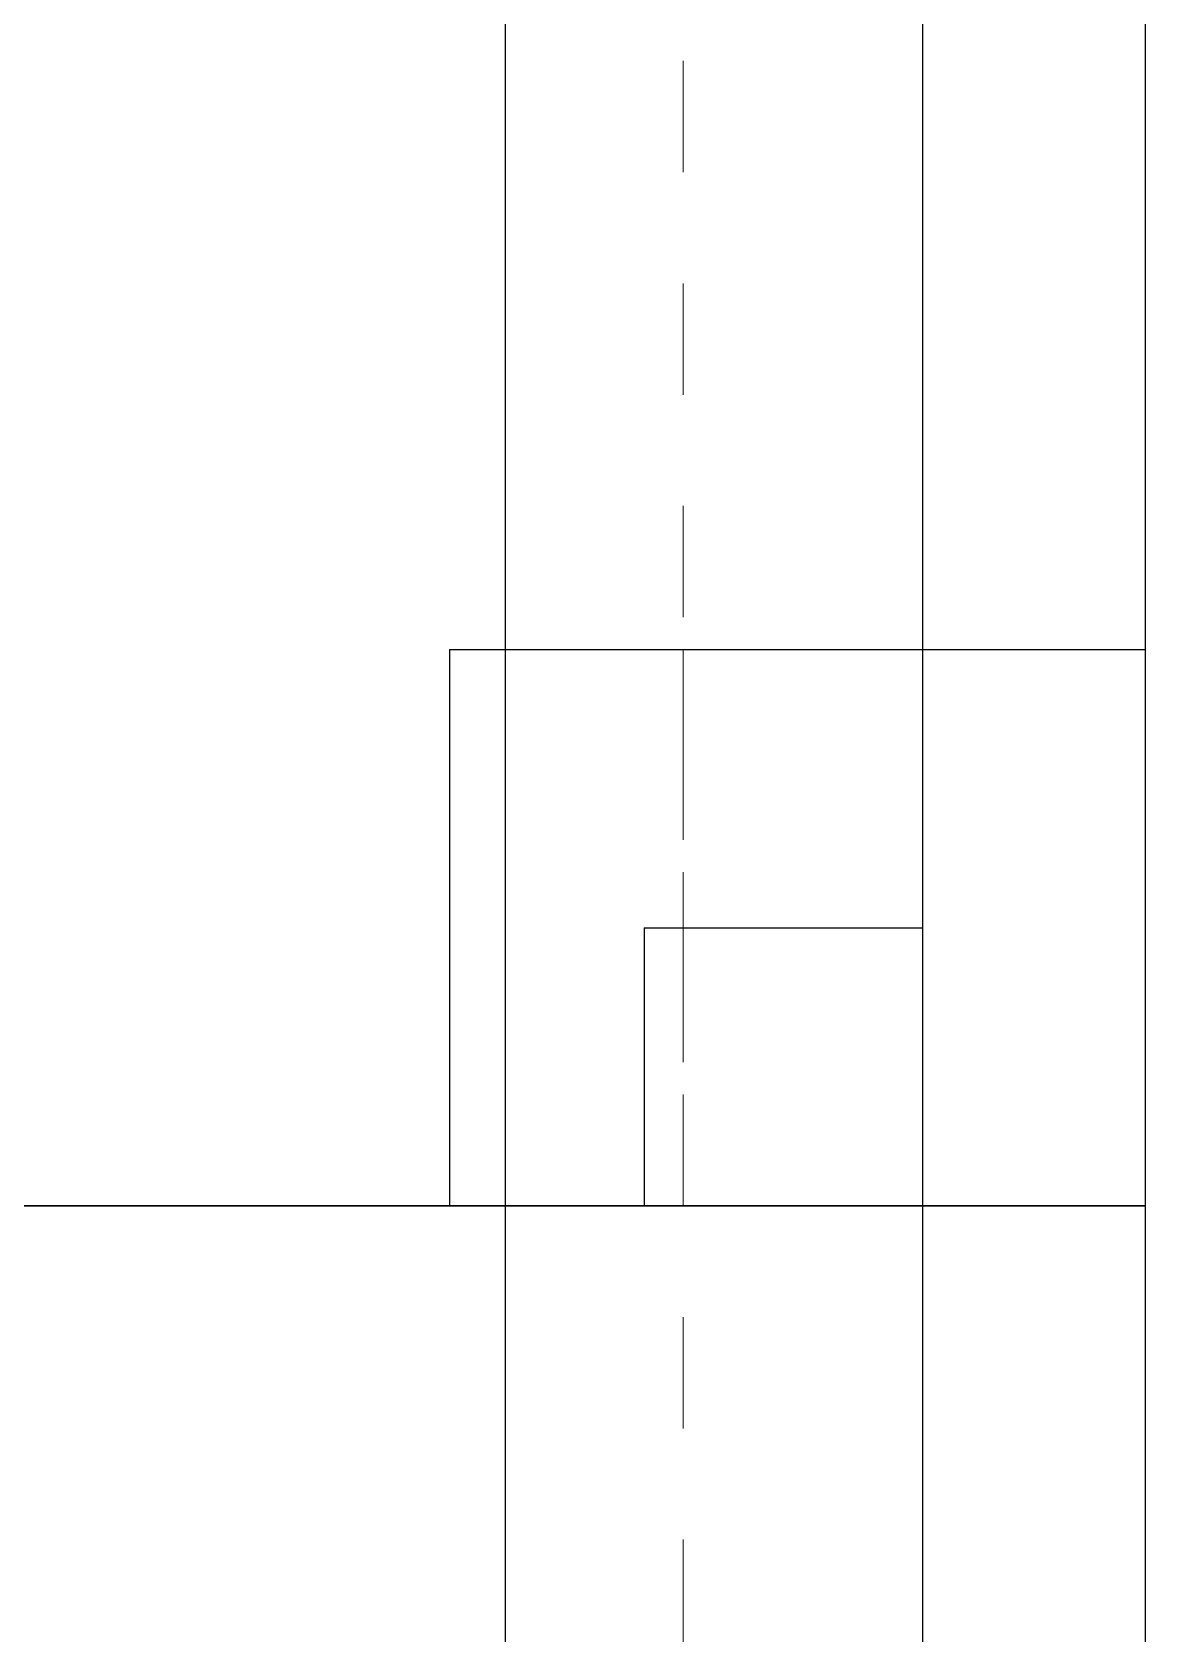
# Model space of a CAD drawing. Header units: inches. Extents: x -81.3 to -8.2, y 163 to 241.3.
# Drawn here: x -51.036 to -50.036, y 229.387 to 230.827 of the extents above; entities that cross this region are included whole.
import ezdxf

# ---------------------------------------------------------------- set-up
doc = ezdxf.new("R2010")
doc.units = ezdxf.units.IN
doc.header["$MEASUREMENT"] = 0
doc.linetypes.add('DASHED2', pattern=[0.375, 0.25, -0.125])
doc.linetypes.add('HIDDEN', pattern=[0.375, 0.25, -0.125])
doc.layers.add('A2 Hatch', color=8, linetype='Continuous', lineweight=9)

msp = doc.modelspace()

# ---------------------------------------------------------------- linework, layer by layer
at = {"color": 1}
for p, q in [((-50.0363, 238.7414), (-50.0363, 229.7715)), ((-50.2363, 238.6736), (-50.2363, 229.7715)), ((-50.6113, 238.5464), (-50.6113, 229.7715)), ((-50.6613, 230.2715), (-50.6613, 229.7715)), ((-50.6613, 230.2715), (-50.0363, 230.2715)), ((-50.6613, 230.2715), (-50.6613, 229.7715)), ((-50.6613, 230.2715), (-50.0363, 230.2715)), ((-50.6613, 230.2715), (-50.6613, 229.7715)), ((-50.6613, 230.2715), (-50.0363, 230.2715)), ((-50.6613, 230.2715), (-50.6613, 229.7715)), ((-50.6613, 230.2715), (-50.0363, 230.2715)), ((-50.6613, 230.2715), (-50.6613, 229.7715)), ((-50.6613, 230.2715), (-50.0363, 230.2715)), ((-50.6613, 230.2715), (-50.6613, 229.7715)), ((-50.6613, 230.2715), (-50.0363, 230.2715)), ((-50.6613, 230.2715), (-50.6613, 229.7715)), ((-50.6613, 230.2715), (-50.0363, 230.2715)), ((-50.6613, 230.2715), (-50.6613, 229.7715)), ((-50.6613, 230.2715), (-50.0363, 230.2715)), ((-50.6613, 230.2715), (-50.6613, 229.7715)), ((-50.6613, 230.2715), (-50.0363, 230.2715)), ((-50.6613, 230.2715), (-50.6613, 229.7715)), ((-50.6613, 230.2715), (-50.0363, 230.2715)), ((-50.6613, 230.2715), (-50.6613, 229.7715)), ((-50.6613, 230.2715), (-50.0363, 230.2715)), ((-50.6613, 230.2715), (-50.6613, 229.7715)), ((-50.6613, 230.2715), (-50.0363, 230.2715)), ((-50.6613, 230.2715), (-50.6613, 229.7715)), ((-50.6613, 230.2715), (-50.0363, 230.2715)), ((-50.6613, 230.2715), (-50.6613, 229.7715)), ((-50.6613, 230.2715), (-50.0363, 230.2715)), ((-50.6613, 230.2715), (-50.6613, 229.7715)), ((-50.6613, 230.2715), (-50.0363, 230.2715)), ((-50.6613, 230.2715), (-50.6613, 229.7715)), ((-50.6613, 230.2715), (-50.0363, 230.2715)), ((-50.6613, 230.2715), (-50.6613, 229.7715)), ((-50.6613, 230.2715), (-50.0363, 230.2715)), ((-50.6613, 230.2715), (-50.6613, 229.7715)), ((-50.6613, 230.2715), (-50.0363, 230.2715)), ((-50.6613, 230.2715), (-50.6613, 229.7715)), ((-50.6613, 230.2715), (-50.0363, 230.2715)), ((-50.6613, 230.2715), (-50.6613, 229.7715)), ((-50.6613, 230.2715), (-50.0363, 230.2715)), ((-50.6613, 230.2715), (-50.6613, 229.7715)), ((-50.6613, 230.2715), (-50.0363, 230.2715)), ((-50.6613, 230.2715), (-50.6613, 229.7715)), ((-50.6613, 230.2715), (-50.0363, 230.2715)), ((-50.6613, 230.2715), (-50.6613, 229.7715)), ((-50.6613, 230.2715), (-50.0363, 230.2715)), ((-50.6613, 230.2715), (-50.6613, 229.7715)), ((-50.6613, 230.2715), (-50.0363, 230.2715)), ((-50.6613, 230.2715), (-50.6613, 229.7715)), ((-50.6613, 230.2715), (-50.0363, 230.2715)), ((-50.6613, 230.2715), (-50.6613, 229.7715)), ((-50.6613, 230.2715), (-50.0363, 230.2715)), ((-50.6613, 230.2715), (-50.6613, 229.7715)), ((-50.6613, 230.2715), (-50.0363, 230.2715)), ((-50.6613, 230.2715), (-50.6613, 229.7715)), ((-50.6613, 230.2715), (-50.0363, 230.2715)), ((-50.6613, 230.2715), (-50.6613, 229.7715)), ((-50.6613, 230.2715), (-50.0363, 230.2715)), ((-50.6613, 230.2715), (-50.6613, 229.7715)), ((-50.6613, 230.2715), (-50.0363, 230.2715)), ((-50.6613, 230.2715), (-50.6613, 229.7715)), ((-50.6613, 230.2715), (-50.0363, 230.2715)), ((-50.6613, 230.2715), (-50.6613, 229.7715)), ((-50.6613, 230.2715), (-50.0363, 230.2715)), ((-50.6613, 230.2715), (-50.6613, 229.7715)), ((-50.6613, 230.2715), (-50.0363, 230.2715)), ((-50.6613, 230.2715), (-50.6613, 229.7715)), ((-50.6613, 230.2715), (-50.0363, 230.2715)), ((-50.6613, 230.2715), (-50.6613, 229.7715)), ((-50.6613, 230.2715), (-50.0363, 230.2715)), ((-50.6613, 230.2715), (-50.6613, 229.7715)), ((-50.6613, 230.2715), (-50.0363, 230.2715)), ((-50.6613, 230.2715), (-50.6613, 229.7715)), ((-50.6613, 230.2715), (-50.0363, 230.2715)), ((-50.6613, 230.2715), (-50.6613, 229.7715)), ((-50.6613, 230.2715), (-50.0363, 230.2715)), ((-50.6613, 230.2715), (-50.6613, 229.7715)), ((-50.6613, 230.2715), (-50.0363, 230.2715)), ((-50.6613, 230.2715), (-50.6613, 229.7715)), ((-50.6613, 230.2715), (-50.0363, 230.2715)), ((-50.6613, 230.2715), (-50.6613, 229.7715)), ((-50.6613, 230.2715), (-50.0363, 230.2715)), ((-50.6613, 230.2715), (-50.6613, 229.7715)), ((-50.6613, 230.2715), (-50.0363, 230.2715)), ((-50.6613, 230.2715), (-50.6613, 229.7715)), ((-50.6613, 230.2715), (-50.0363, 230.2715)), ((-50.6613, 230.2715), (-50.6613, 229.7715)), ((-50.6613, 230.2715), (-50.0363, 230.2715)), ((-50.6613, 230.2715), (-50.6613, 229.7715)), ((-50.6613, 230.2715), (-50.0363, 230.2715)), ((-50.6613, 230.2715), (-50.6613, 229.7715)), ((-50.6613, 230.2715), (-50.0363, 230.2715)), ((-50.6613, 230.2715), (-50.6613, 229.7715)), ((-50.6613, 230.2715), (-50.0363, 230.2715)), ((-50.6613, 230.2715), (-50.6613, 229.7715)), ((-50.6613, 230.2715), (-50.0363, 230.2715)), ((-50.6613, 230.2715), (-50.6613, 229.7715)), ((-50.6613, 230.2715), (-50.0363, 230.2715)), ((-50.6613, 230.2715), (-50.6613, 229.7715)), ((-50.6613, 230.2715), (-50.0363, 230.2715)), ((-50.6613, 230.2715), (-50.6613, 229.7715)), ((-50.6613, 230.2715), (-50.0363, 230.2715)), ((-50.6613, 230.2715), (-50.6613, 229.7715)), ((-50.6613, 230.2715), (-50.0363, 230.2715)), ((-50.6613, 230.2715), (-50.6613, 229.7715)), ((-50.6613, 230.2715), (-50.0363, 230.2715)), ((-50.6613, 230.2715), (-50.6613, 229.7715)), ((-50.6613, 230.2715), (-50.0363, 230.2715)), ((-50.6613, 230.2715), (-50.6613, 229.7715)), ((-50.6613, 230.2715), (-50.0363, 230.2715)), ((-50.6613, 230.2715), (-50.6613, 229.7715)), ((-50.6613, 230.2715), (-50.0363, 230.2715)), ((-50.6113, 230.2715), (-50.6113, 217.7715)), ((-50.0363, 230.2715), (-50.0363, 217.7715)), ((-50.4863, 230.0215), (-50.4863, 229.7715)), ((-50.4863, 230.0215), (-50.2363, 230.0215)), ((-50.4863, 230.0215), (-50.4863, 229.7715)), ((-50.4863, 230.0215), (-50.2363, 230.0215)), ((-50.4863, 230.0215), (-50.4863, 229.7715)), ((-50.4863, 230.0215), (-50.2363, 230.0215)), ((-50.4863, 230.0215), (-50.4863, 229.7715)), ((-50.4863, 230.0215), (-50.2363, 230.0215)), ((-50.4863, 230.0215), (-50.4863, 229.7715)), ((-50.4863, 230.0215), (-50.2363, 230.0215)), ((-50.4863, 230.0215), (-50.4863, 229.7715)), ((-50.4863, 230.0215), (-50.2363, 230.0215)), ((-50.4863, 230.0215), (-50.4863, 229.7715)), ((-50.4863, 230.0215), (-50.2363, 230.0215)), ((-50.4863, 230.0215), (-50.4863, 229.7715)), ((-50.4863, 230.0215), (-50.2363, 230.0215)), ((-50.4863, 230.0215), (-50.4863, 229.7715)), ((-50.4863, 230.0215), (-50.2363, 230.0215)), ((-50.4863, 230.0215), (-50.4863, 229.7715)), ((-50.4863, 230.0215), (-50.2363, 230.0215)), ((-50.4863, 230.0215), (-50.4863, 229.7715)), ((-50.4863, 230.0215), (-50.2363, 230.0215)), ((-50.4863, 230.0215), (-50.4863, 229.7715)), ((-50.4863, 230.0215), (-50.2363, 230.0215)), ((-50.4863, 230.0215), (-50.4863, 229.7715)), ((-50.4863, 230.0215), (-50.2363, 230.0215)), ((-50.4863, 230.0215), (-50.4863, 229.7715)), ((-50.4863, 230.0215), (-50.2363, 230.0215)), ((-50.4863, 230.0215), (-50.4863, 229.7715)), ((-50.4863, 230.0215), (-50.2363, 230.0215)), ((-50.4863, 230.0215), (-50.4863, 229.7715)), ((-50.4863, 230.0215), (-50.2363, 230.0215)), ((-50.4863, 230.0215), (-50.4863, 229.7715)), ((-50.4863, 230.0215), (-50.2363, 230.0215)), ((-50.4863, 230.0215), (-50.4863, 229.7715)), ((-50.4863, 230.0215), (-50.2363, 230.0215)), ((-50.4863, 230.0215), (-50.4863, 229.7715)), ((-50.4863, 230.0215), (-50.2363, 230.0215)), ((-50.4863, 230.0215), (-50.4863, 229.7715)), ((-50.4863, 230.0215), (-50.2363, 230.0215)), ((-50.4863, 230.0215), (-50.4863, 229.7715)), ((-50.4863, 230.0215), (-50.2363, 230.0215)), ((-50.4863, 230.0215), (-50.4863, 229.7715)), ((-50.4863, 230.0215), (-50.2363, 230.0215)), ((-50.4863, 230.0215), (-50.4863, 229.7715)), ((-50.4863, 230.0215), (-50.2363, 230.0215)), ((-50.4863, 230.0215), (-50.4863, 229.7715)), ((-50.4863, 230.0215), (-50.2363, 230.0215)), ((-50.4863, 230.0215), (-50.4863, 229.7715)), ((-50.4863, 230.0215), (-50.2363, 230.0215)), ((-50.4863, 230.0215), (-50.4863, 229.7715)), ((-50.4863, 230.0215), (-50.2363, 230.0215)), ((-50.4863, 230.0215), (-50.4863, 229.7715)), ((-50.4863, 230.0215), (-50.2363, 230.0215)), ((-50.4863, 230.0215), (-50.4863, 229.7715)), ((-50.4863, 230.0215), (-50.2363, 230.0215)), ((-50.4863, 230.0215), (-50.4863, 229.7715)), ((-50.4863, 230.0215), (-50.2363, 230.0215)), ((-50.4863, 230.0215), (-50.4863, 229.7715)), ((-50.4863, 230.0215), (-50.2363, 230.0215)), ((-50.4863, 230.0215), (-50.4863, 229.7715)), ((-50.4863, 230.0215), (-50.2363, 230.0215)), ((-50.4863, 230.0215), (-50.4863, 229.7715)), ((-50.4863, 230.0215), (-50.2363, 230.0215)), ((-50.4863, 230.0215), (-50.4863, 229.7715)), ((-50.4863, 230.0215), (-50.2363, 230.0215)), ((-50.4863, 230.0215), (-50.4863, 229.7715)), ((-50.4863, 230.0215), (-50.2363, 230.0215)), ((-50.4863, 230.0215), (-50.4863, 229.7715)), ((-50.4863, 230.0215), (-50.2363, 230.0215)), ((-50.4863, 230.0215), (-50.4863, 229.7715)), ((-50.4863, 230.0215), (-50.2363, 230.0215)), ((-50.4863, 230.0215), (-50.4863, 229.7715)), ((-50.4863, 230.0215), (-50.2363, 230.0215)), ((-50.4863, 230.0215), (-50.4863, 229.7715)), ((-50.4863, 230.0215), (-50.2363, 230.0215)), ((-50.4863, 230.0215), (-50.4863, 229.7715)), ((-50.4863, 230.0215), (-50.2363, 230.0215)), ((-50.4863, 230.0215), (-50.4863, 229.7715)), ((-50.4863, 230.0215), (-50.2363, 230.0215)), ((-50.4863, 230.0215), (-50.4863, 229.7715)), ((-50.4863, 230.0215), (-50.2363, 230.0215)), ((-50.4863, 230.0215), (-50.4863, 229.7715)), ((-50.4863, 230.0215), (-50.2363, 230.0215)), ((-50.4863, 230.0215), (-50.4863, 229.7715)), ((-50.4863, 230.0215), (-50.2363, 230.0215)), ((-50.4863, 230.0215), (-50.4863, 229.7715)), ((-50.4863, 230.0215), (-50.2363, 230.0215)), ((-50.4863, 230.0215), (-50.4863, 229.7715)), ((-50.4863, 230.0215), (-50.2363, 230.0215)), ((-50.4863, 230.0215), (-50.4863, 229.7715)), ((-50.4863, 230.0215), (-50.2363, 230.0215)), ((-50.4863, 230.0215), (-50.4863, 229.7715)), ((-50.4863, 230.0215), (-50.2363, 230.0215)), ((-50.4863, 230.0215), (-50.4863, 229.7715)), ((-50.4863, 230.0215), (-50.2363, 230.0215)), ((-50.4863, 230.0215), (-50.4863, 229.7715)), ((-50.4863, 230.0215), (-50.2363, 230.0215)), ((-50.4863, 230.0215), (-50.4863, 229.7715)), ((-50.4863, 230.0215), (-50.2363, 230.0215)), ((-50.4863, 230.0215), (-50.4863, 229.7715)), ((-50.4863, 230.0215), (-50.2363, 230.0215)), ((-50.4863, 230.0215), (-50.4863, 229.7715)), ((-50.4863, 230.0215), (-50.2363, 230.0215)), ((-50.4863, 230.0215), (-50.4863, 229.7715)), ((-50.4863, 230.0215), (-50.2363, 230.0215)), ((-50.4863, 230.0215), (-50.4863, 229.7715)), ((-50.4863, 230.0215), (-50.2363, 230.0215)), ((-50.4863, 230.0215), (-50.4863, 229.7715)), ((-50.4863, 230.0215), (-50.2363, 230.0215)), ((-50.4863, 230.0215), (-50.4863, 229.7715)), ((-50.4863, 230.0215), (-50.2363, 230.0215)), ((-50.2363, 230.0215), (-50.2363, 217.7715)), ((-52.0363, 229.7715), (-50.0363, 229.7715)), ((-52.0363, 229.7715), (-50.4863, 229.7715)), ((-52.0363, 229.7715), (-50.0363, 229.7715)), ((-52.0363, 229.7715), (-50.0363, 229.7715)), ((-52.0363, 229.7715), (-50.4863, 229.7715)), ((-52.0363, 229.7715), (-50.0363, 229.7715)), ((-52.0363, 229.7715), (-50.0363, 229.7715)), ((-52.0363, 229.7715), (-50.0363, 229.7715)), ((-52.0363, 229.7715), (-50.4863, 229.7715)), ((-52.0363, 229.7715), (-50.0363, 229.7715)), ((-52.0363, 229.7715), (-50.0363, 229.7715)), ((-52.0363, 229.7715), (-50.4863, 229.7715)), ((-52.0363, 229.7715), (-50.0363, 229.7715)), ((-52.0363, 229.7715), (-50.0363, 229.7715)), ((-52.0363, 229.7715), (-50.0363, 229.7715)), ((-52.0363, 229.7715), (-50.4863, 229.7715)), ((-52.0363, 229.7715), (-50.0363, 229.7715)), ((-52.0363, 229.7715), (-50.0363, 229.7715)), ((-52.0363, 229.7715), (-50.4863, 229.7715)), ((-52.0363, 229.7715), (-50.0363, 229.7715)), ((-52.0363, 229.7715), (-50.0363, 229.7715)), ((-52.0363, 229.7715), (-50.0363, 229.7715)), ((-52.0363, 229.7715), (-50.4863, 229.7715)), ((-52.0363, 229.7715), (-50.0363, 229.7715)), ((-52.0363, 229.7715), (-50.0363, 229.7715)), ((-52.0363, 229.7715), (-50.4863, 229.7715)), ((-52.0363, 229.7715), (-50.0363, 229.7715)), ((-52.0363, 229.7715), (-50.0363, 229.7715)), ((-52.0363, 229.7715), (-50.0363, 229.7715)), ((-52.0363, 229.7715), (-50.4863, 229.7715)), ((-52.0363, 229.7715), (-50.0363, 229.7715)), ((-52.0363, 229.7715), (-50.0363, 229.7715)), ((-52.0363, 229.7715), (-50.4863, 229.7715)), ((-52.0363, 229.7715), (-50.0363, 229.7715)), ((-52.0363, 229.7715), (-50.0363, 229.7715)), ((-52.0363, 229.7715), (-50.0363, 229.7715)), ((-52.0363, 229.7715), (-50.4863, 229.7715)), ((-52.0363, 229.7715), (-50.0363, 229.7715)), ((-52.0363, 229.7715), (-50.0363, 229.7715)), ((-52.0363, 229.7715), (-50.4863, 229.7715)), ((-52.0363, 229.7715), (-50.0363, 229.7715)), ((-52.0363, 229.7715), (-50.0363, 229.7715)), ((-52.0363, 229.7715), (-50.0363, 229.7715)), ((-52.0363, 229.7715), (-50.4863, 229.7715)), ((-52.0363, 229.7715), (-50.0363, 229.7715)), ((-52.0363, 229.7715), (-50.0363, 229.7715)), ((-52.0363, 229.7715), (-50.4863, 229.7715)), ((-52.0363, 229.7715), (-50.0363, 229.7715)), ((-52.0363, 229.7715), (-50.0363, 229.7715)), ((-52.0363, 229.7715), (-50.0363, 229.7715)), ((-52.0363, 229.7715), (-50.4863, 229.7715)), ((-52.0363, 229.7715), (-50.0363, 229.7715)), ((-52.0363, 229.7715), (-50.0363, 229.7715)), ((-52.0363, 229.7715), (-50.4863, 229.7715)), ((-52.0363, 229.7715), (-50.0363, 229.7715)), ((-52.0363, 229.7715), (-50.0363, 229.7715)), ((-52.0363, 229.7715), (-50.0363, 229.7715)), ((-52.0363, 229.7715), (-50.4863, 229.7715)), ((-52.0363, 229.7715), (-50.0363, 229.7715)), ((-52.0363, 229.7715), (-50.0363, 229.7715)), ((-52.0363, 229.7715), (-50.4863, 229.7715)), ((-52.0363, 229.7715), (-50.0363, 229.7715)), ((-52.0363, 229.7715), (-50.0363, 229.7715)), ((-52.0363, 229.7715), (-50.0363, 229.7715)), ((-52.0363, 229.7715), (-50.4863, 229.7715)), ((-52.0363, 229.7715), (-50.0363, 229.7715)), ((-52.0363, 229.7715), (-50.0363, 229.7715)), ((-52.0363, 229.7715), (-50.4863, 229.7715)), ((-52.0363, 229.7715), (-50.0363, 229.7715)), ((-52.0363, 229.7715), (-50.0363, 229.7715)), ((-52.0363, 229.7715), (-50.0363, 229.7715)), ((-52.0363, 229.7715), (-50.4863, 229.7715)), ((-52.0363, 229.7715), (-50.0363, 229.7715)), ((-52.0363, 229.7715), (-50.0363, 229.7715)), ((-52.0363, 229.7715), (-50.4863, 229.7715)), ((-52.0363, 229.7715), (-50.0363, 229.7715)), ((-52.0363, 229.7715), (-50.0363, 229.7715)), ((-52.0363, 229.7715), (-50.0363, 229.7715)), ((-52.0363, 229.7715), (-50.4863, 229.7715)), ((-52.0363, 229.7715), (-50.0363, 229.7715)), ((-52.0363, 229.7715), (-50.0363, 229.7715)), ((-52.0363, 229.7715), (-50.4863, 229.7715)), ((-52.0363, 229.7715), (-50.0363, 229.7715)), ((-52.0363, 229.7715), (-50.0363, 229.7715)), ((-52.0363, 229.7715), (-50.0363, 229.7715)), ((-52.0363, 229.7715), (-50.4863, 229.7715)), ((-52.0363, 229.7715), (-50.0363, 229.7715)), ((-52.0363, 229.7715), (-50.0363, 229.7715)), ((-52.0363, 229.7715), (-50.4863, 229.7715)), ((-52.0363, 229.7715), (-50.0363, 229.7715)), ((-52.0363, 229.7715), (-50.0363, 229.7715)), ((-52.0363, 229.7715), (-50.0363, 229.7715)), ((-52.0363, 229.7715), (-50.4863, 229.7715)), ((-52.0363, 229.7715), (-50.0363, 229.7715)), ((-52.0363, 229.7715), (-50.0363, 229.7715)), ((-52.0363, 229.7715), (-50.4863, 229.7715)), ((-52.0363, 229.7715), (-50.0363, 229.7715)), ((-52.0363, 229.7715), (-50.0363, 229.7715)), ((-52.0363, 229.7715), (-50.0363, 229.7715)), ((-52.0363, 229.7715), (-50.4863, 229.7715)), ((-52.0363, 229.7715), (-50.0363, 229.7715)), ((-52.0363, 229.7715), (-50.0363, 229.7715)), ((-52.0363, 229.7715), (-50.4863, 229.7715)), ((-52.0363, 229.7715), (-50.0363, 229.7715)), ((-52.0363, 229.7715), (-50.0363, 229.7715)), ((-52.0363, 229.7715), (-50.0363, 229.7715)), ((-52.0363, 229.7715), (-50.4863, 229.7715)), ((-52.0363, 229.7715), (-50.0363, 229.7715)), ((-52.0363, 229.7715), (-50.0363, 229.7715)), ((-52.0363, 229.7715), (-50.4863, 229.7715)), ((-52.0363, 229.7715), (-50.0363, 229.7715)), ((-52.0363, 229.7715), (-50.0363, 229.7715)), ((-52.0363, 229.7715), (-50.0363, 229.7715)), ((-52.0363, 229.7715), (-50.4863, 229.7715)), ((-52.0363, 229.7715), (-50.0363, 229.7715)), ((-52.0363, 229.7715), (-50.0363, 229.7715)), ((-52.0363, 229.7715), (-50.4863, 229.7715)), ((-52.0363, 229.7715), (-50.0363, 229.7715)), ((-52.0363, 229.7715), (-50.0363, 229.7715)), ((-52.0363, 229.7715), (-50.0363, 229.7715)), ((-52.0363, 229.7715), (-50.4863, 229.7715)), ((-52.0363, 229.7715), (-50.0363, 229.7715)), ((-52.0363, 229.7715), (-50.0363, 229.7715)), ((-52.0363, 229.7715), (-50.4863, 229.7715)), ((-52.0363, 229.7715), (-50.0363, 229.7715)), ((-52.0363, 229.7715), (-50.0363, 229.7715)), ((-52.0363, 229.7715), (-50.0363, 229.7715)), ((-52.0363, 229.7715), (-50.4863, 229.7715)), ((-52.0363, 229.7715), (-50.0363, 229.7715)), ((-52.0363, 229.7715), (-50.0363, 229.7715)), ((-52.0363, 229.7715), (-50.4863, 229.7715)), ((-52.0363, 229.7715), (-50.0363, 229.7715)), ((-52.0363, 229.7715), (-50.0363, 229.7715)), ((-52.0363, 229.7715), (-50.0363, 229.7715)), ((-52.0363, 229.7715), (-50.4863, 229.7715)), ((-52.0363, 229.7715), (-50.0363, 229.7715)), ((-52.0363, 229.7715), (-50.0363, 229.7715)), ((-52.0363, 229.7715), (-50.4863, 229.7715)), ((-52.0363, 229.7715), (-50.0363, 229.7715)), ((-52.0363, 229.7715), (-50.0363, 229.7715)), ((-52.0363, 229.7715), (-50.0363, 229.7715)), ((-52.0363, 229.7715), (-50.4863, 229.7715)), ((-52.0363, 229.7715), (-50.0363, 229.7715)), ((-52.0363, 229.7715), (-50.0363, 229.7715)), ((-52.0363, 229.7715), (-50.4863, 229.7715)), ((-52.0363, 229.7715), (-50.0363, 229.7715)), ((-52.0363, 229.7715), (-50.0363, 229.7715)), ((-52.0363, 229.7715), (-50.0363, 229.7715)), ((-52.0363, 229.7715), (-50.4863, 229.7715)), ((-52.0363, 229.7715), (-50.0363, 229.7715)), ((-52.0363, 229.7715), (-50.0363, 229.7715)), ((-52.0363, 229.7715), (-50.4863, 229.7715)), ((-52.0363, 229.7715), (-50.0363, 229.7715)), ((-52.0363, 229.7715), (-50.0363, 229.7715)), ((-52.0363, 229.7715), (-50.0363, 229.7715)), ((-52.0363, 229.7715), (-50.4863, 229.7715)), ((-52.0363, 229.7715), (-50.0363, 229.7715)), ((-52.0363, 229.7715), (-50.0363, 229.7715)), ((-52.0363, 229.7715), (-50.4863, 229.7715)), ((-52.0363, 229.7715), (-50.0363, 229.7715)), ((-52.0363, 229.7715), (-50.0363, 229.7715)), ((-52.0363, 229.7715), (-50.0363, 229.7715)), ((-52.0363, 229.7715), (-50.4863, 229.7715)), ((-52.0363, 229.7715), (-50.0363, 229.7715)), ((-52.0363, 229.7715), (-50.0363, 229.7715)), ((-52.0363, 229.7715), (-50.4863, 229.7715)), ((-52.0363, 229.7715), (-50.0363, 229.7715)), ((-52.0363, 229.7715), (-50.0363, 229.7715)), ((-52.0363, 229.7715), (-50.0363, 229.7715)), ((-52.0363, 229.7715), (-50.4863, 229.7715)), ((-52.0363, 229.7715), (-50.0363, 229.7715)), ((-52.0363, 229.7715), (-50.0363, 229.7715)), ((-52.0363, 229.7715), (-50.4863, 229.7715)), ((-52.0363, 229.7715), (-50.0363, 229.7715)), ((-52.0363, 229.7715), (-50.0363, 229.7715)), ((-52.0363, 229.7715), (-50.0363, 229.7715)), ((-52.0363, 229.7715), (-50.4863, 229.7715)), ((-52.0363, 229.7715), (-50.0363, 229.7715)), ((-52.0363, 229.7715), (-50.0363, 229.7715)), ((-52.0363, 229.7715), (-50.4863, 229.7715)), ((-52.0363, 229.7715), (-50.0363, 229.7715)), ((-52.0363, 229.7715), (-50.0363, 229.7715)), ((-52.0363, 229.7715), (-50.0363, 229.7715)), ((-52.0363, 229.7715), (-50.4863, 229.7715)), ((-52.0363, 229.7715), (-50.0363, 229.7715)), ((-52.0363, 229.7715), (-50.0363, 229.7715)), ((-52.0363, 229.7715), (-50.4863, 229.7715)), ((-52.0363, 229.7715), (-50.0363, 229.7715)), ((-52.0363, 229.7715), (-50.0363, 229.7715)), ((-52.0363, 229.7715), (-50.0363, 229.7715)), ((-52.0363, 229.7715), (-50.4863, 229.7715)), ((-52.0363, 229.7715), (-50.0363, 229.7715)), ((-52.0363, 229.7715), (-50.0363, 229.7715)), ((-52.0363, 229.7715), (-50.4863, 229.7715)), ((-52.0363, 229.7715), (-50.0363, 229.7715)), ((-52.0363, 229.7715), (-50.0363, 229.7715)), ((-50.6113, 229.7715), (-51.1113, 229.7715)), ((-50.6113, 229.7715), (-51.1113, 229.7715)), ((-50.6113, 229.7715), (-51.1113, 229.7715)), ((-50.6113, 229.7715), (-51.1113, 229.7715)), ((-50.6113, 229.7715), (-51.1113, 229.7715)), ((-50.6113, 229.7715), (-51.1113, 229.7715)), ((-50.6113, 229.7715), (-51.1113, 229.7715)), ((-50.6113, 229.7715), (-51.1113, 229.7715)), ((-50.6113, 229.7715), (-51.1113, 229.7715)), ((-50.6113, 229.7715), (-51.1113, 229.7715)), ((-50.6113, 229.7715), (-51.1113, 229.7715)), ((-50.6113, 229.7715), (-51.1113, 229.7715)), ((-50.6113, 229.7715), (-51.1113, 229.7715)), ((-50.6113, 229.7715), (-51.1113, 229.7715)), ((-50.6113, 229.7715), (-51.1113, 229.7715)), ((-50.6113, 229.7715), (-51.1113, 229.7715)), ((-50.6113, 229.7715), (-51.1113, 229.7715)), ((-50.6113, 229.7715), (-51.1113, 229.7715)), ((-50.6113, 229.7715), (-51.1113, 229.7715)), ((-50.6113, 229.7715), (-51.1113, 229.7715)), ((-50.6113, 229.7715), (-51.1113, 229.7715)), ((-50.6113, 229.7715), (-51.1113, 229.7715)), ((-50.6113, 229.7715), (-51.1113, 229.7715)), ((-50.6113, 229.7715), (-51.1113, 229.7715)), ((-50.6113, 229.7715), (-51.1113, 229.7715)), ((-50.6113, 229.7715), (-51.1113, 229.7715)), ((-50.6113, 229.7715), (-51.1113, 229.7715)), ((-50.6113, 229.7715), (-51.1113, 229.7715)), ((-50.6113, 229.7715), (-51.1113, 229.7715)), ((-50.6113, 229.7715), (-51.1113, 229.7715)), ((-50.6113, 229.7715), (-51.1113, 229.7715)), ((-50.6113, 229.7715), (-51.1113, 229.7715)), ((-50.6113, 229.7715), (-51.1113, 229.7715)), ((-50.6113, 229.7715), (-51.1113, 229.7715)), ((-50.6113, 229.7715), (-51.1113, 229.7715)), ((-50.6113, 229.7715), (-51.1113, 229.7715)), ((-50.6113, 229.7715), (-51.1113, 229.7715)), ((-50.6113, 229.7715), (-51.1113, 229.7715)), ((-50.6113, 229.7715), (-51.1113, 229.7715)), ((-50.6113, 229.7715), (-51.1113, 229.7715)), ((-50.6113, 229.7715), (-51.1113, 229.7715)), ((-50.6113, 229.7715), (-51.1113, 229.7715)), ((-50.6113, 229.7715), (-51.1113, 229.7715)), ((-50.6113, 229.7715), (-51.1113, 229.7715)), ((-50.6113, 229.7715), (-51.1113, 229.7715)), ((-50.6113, 229.7715), (-51.1113, 229.7715)), ((-50.6113, 229.7715), (-51.1113, 229.7715)), ((-50.6113, 229.7715), (-51.1113, 229.7715)), ((-50.6113, 229.7715), (-51.1113, 229.7715)), ((-50.6113, 229.7715), (-51.1113, 229.7715)), ((-50.6113, 229.7715), (-51.1113, 229.7715)), ((-50.6113, 229.7715), (-51.1113, 229.7715)), ((-50.6113, 229.7715), (-51.1113, 229.7715)), ((-50.6113, 229.7715), (-51.1113, 229.7715)), ((-50.6113, 229.7715), (-51.1113, 229.7715)), ((-50.6113, 229.7715), (-51.1113, 229.7715)), ((-50.2363, 229.7715), (-50.0363, 229.7715)), ((-50.2363, 229.7715), (-50.0363, 229.7715)), ((-50.2363, 229.7715), (-50.0363, 229.7715)), ((-50.2363, 229.7715), (-50.0363, 229.7715)), ((-50.2363, 229.7715), (-50.0363, 229.7715)), ((-50.2363, 229.7715), (-50.0363, 229.7715)), ((-50.2363, 229.7715), (-50.0363, 229.7715)), ((-50.2363, 229.7715), (-50.0363, 229.7715)), ((-50.2363, 229.7715), (-50.0363, 229.7715)), ((-50.2363, 229.7715), (-50.0363, 229.7715)), ((-50.2363, 229.7715), (-50.0363, 229.7715)), ((-50.2363, 229.7715), (-50.0363, 229.7715)), ((-50.2363, 229.7715), (-50.0363, 229.7715)), ((-50.2363, 229.7715), (-50.0363, 229.7715)), ((-50.2363, 229.7715), (-50.0363, 229.7715)), ((-50.2363, 229.7715), (-50.0363, 229.7715)), ((-50.2363, 229.7715), (-50.0363, 229.7715)), ((-50.2363, 229.7715), (-50.0363, 229.7715)), ((-50.2363, 229.7715), (-50.0363, 229.7715)), ((-50.2363, 229.7715), (-50.0363, 229.7715)), ((-50.2363, 229.7715), (-50.0363, 229.7715)), ((-50.2363, 229.7715), (-50.0363, 229.7715)), ((-50.2363, 229.7715), (-50.0363, 229.7715)), ((-50.2363, 229.7715), (-50.0363, 229.7715)), ((-50.2363, 229.7715), (-50.0363, 229.7715)), ((-50.2363, 229.7715), (-50.0363, 229.7715)), ((-50.2363, 229.7715), (-50.0363, 229.7715)), ((-50.2363, 229.7715), (-50.0363, 229.7715)), ((-50.2363, 229.7715), (-50.0363, 229.7715)), ((-50.2363, 229.7715), (-50.0363, 229.7715)), ((-50.2363, 229.7715), (-50.0363, 229.7715)), ((-50.2363, 229.7715), (-50.0363, 229.7715)), ((-50.2363, 229.7715), (-50.0363, 229.7715)), ((-50.2363, 229.7715), (-50.0363, 229.7715)), ((-50.2363, 229.7715), (-50.0363, 229.7715)), ((-50.2363, 229.7715), (-50.0363, 229.7715)), ((-50.2363, 229.7715), (-50.0363, 229.7715)), ((-50.2363, 229.7715), (-50.0363, 229.7715)), ((-50.2363, 229.7715), (-50.0363, 229.7715)), ((-50.2363, 229.7715), (-50.0363, 229.7715)), ((-50.2363, 229.7715), (-50.0363, 229.7715)), ((-50.2363, 229.7715), (-50.0363, 229.7715)), ((-50.2363, 229.7715), (-50.0363, 229.7715)), ((-50.2363, 229.7715), (-50.0363, 229.7715)), ((-50.2363, 229.7715), (-50.0363, 229.7715)), ((-50.2363, 229.7715), (-50.0363, 229.7715)), ((-50.2363, 229.7715), (-50.0363, 229.7715)), ((-50.2363, 229.7715), (-50.0363, 229.7715)), ((-50.2363, 229.7715), (-50.0363, 229.7715)), ((-50.2363, 229.7715), (-50.0363, 229.7715)), ((-50.2363, 229.7715), (-50.0363, 229.7715)), ((-50.2363, 229.7715), (-50.0363, 229.7715)), ((-50.2363, 229.7715), (-50.0363, 229.7715)), ((-50.2363, 229.7715), (-50.0363, 229.7715)), ((-50.2363, 229.7715), (-50.0363, 229.7715)), ((-50.2363, 229.7715), (-50.0363, 229.7715))]:
    msp.add_line(p, q, dxfattribs=at)
at = {"color": 1, "linetype": 'HIDDEN', "ltscale": 0.02}
for q in [(-50.6613, 229.7715), (-50.0363, 230.2715), (-50.6613, 229.7715), (-50.0363, 230.2715), (-50.6613, 229.7715), (-50.0363, 230.2715), (-50.6613, 229.7715), (-50.0363, 230.2715), (-50.6613, 229.7715), (-50.0363, 230.2715), (-50.6613, 229.7715), (-50.0363, 230.2715), (-50.6613, 229.7715), (-50.0363, 230.2715), (-50.6613, 229.7715), (-50.0363, 230.2715), (-50.6613, 229.7715), (-50.0363, 230.2715), (-50.6613, 229.7715), (-50.0363, 230.2715), (-50.6613, 229.7715), (-50.0363, 230.2715), (-50.6613, 229.7715), (-50.0363, 230.2715), (-50.6613, 229.7715), (-50.0363, 230.2715), (-50.6613, 229.7715), (-50.0363, 230.2715), (-50.6613, 229.7715), (-50.0363, 230.2715), (-50.6613, 229.7715), (-50.0363, 230.2715), (-50.6613, 229.7715), (-50.0363, 230.2715), (-50.6613, 229.7715), (-50.0363, 230.2715), (-50.6613, 229.7715), (-50.0363, 230.2715), (-50.6613, 229.7715), (-50.0363, 230.2715), (-50.6613, 229.7715), (-50.0363, 230.2715), (-50.6613, 229.7715), (-50.0363, 230.2715), (-50.6613, 229.7715), (-50.0363, 230.2715), (-50.6613, 229.7715), (-50.0363, 230.2715), (-50.6613, 229.7715), (-50.0363, 230.2715), (-50.6613, 229.7715), (-50.0363, 230.2715), (-50.6613, 229.7715), (-50.0363, 230.2715), (-50.6613, 229.7715), (-50.0363, 230.2715), (-50.6613, 229.7715), (-50.0363, 230.2715), (-50.6613, 229.7715), (-50.0363, 230.2715), (-50.6613, 229.7715), (-50.0363, 230.2715), (-50.6613, 229.7715), (-50.0363, 230.2715), (-50.6613, 229.7715), (-50.0363, 230.2715), (-50.6613, 229.7715), (-50.0363, 230.2715), (-50.6613, 229.7715), (-50.0363, 230.2715), (-50.6613, 229.7715), (-50.0363, 230.2715), (-50.6613, 229.7715), (-50.0363, 230.2715), (-50.6613, 229.7715), (-50.0363, 230.2715), (-50.6613, 229.7715), (-50.0363, 230.2715), (-50.6613, 229.7715), (-50.0363, 230.2715), (-50.6613, 229.7715), (-50.0363, 230.2715), (-50.6613, 229.7715), (-50.0363, 230.2715), (-50.6613, 229.7715), (-50.0363, 230.2715), (-50.6613, 229.7715), (-50.0363, 230.2715), (-50.6613, 229.7715), (-50.0363, 230.2715), (-50.6613, 229.7715), (-50.0363, 230.2715), (-50.6613, 229.7715), (-50.0363, 230.2715), (-50.6613, 229.7715), (-50.0363, 230.2715), (-50.6613, 229.7715), (-50.0363, 230.2715), (-50.6613, 229.7715), (-50.0363, 230.2715), (-50.6613, 229.7715), (-50.0363, 230.2715), (-50.6613, 229.7715), (-50.0363, 230.2715), (-50.6613, 229.7715), (-50.0363, 230.2715), (-50.6613, 229.7715), (-50.0363, 230.2715), (-50.6613, 229.7715), (-50.0363, 230.2715), (-50.6613, 229.7715), (-50.0363, 230.2715), (-50.6613, 229.7715), (-50.0363, 230.2715), (-50.6613, 229.7715), (-50.0363, 230.2715), (-50.6613, 229.7715), (-50.0363, 230.2715), (-50.6613, 229.7715), (-50.0363, 230.2715), (-50.6613, 229.7715), (-50.0363, 230.2715), (-50.6613, 229.7715), (-50.0363, 230.2715), (-50.6613, 229.7715), (-50.0363, 230.2715), (-50.6613, 229.7715), (-50.0363, 230.2715), (-50.6613, 229.7715), (-50.0363, 230.2715), (-50.6613, 229.7715), (-50.0363, 230.2715), (-50.6613, 229.7715), (-50.0363, 230.2715), (-50.6613, 229.7715), (-50.0363, 230.2715), (-50.6613, 229.7715), (-50.0363, 230.2715), (-50.6613, 229.7715), (-50.0363, 230.2715), (-50.6613, 229.7715), (-50.0363, 230.2715), (-50.6613, 229.7715), (-50.0363, 230.2715), (-50.6613, 229.7715), (-50.0363, 230.2715), (-50.6613, 229.7715), (-50.0363, 230.2715), (-50.6613, 229.7715), (-50.0363, 230.2715), (-50.6613, 229.7715), (-50.0363, 230.2715), (-50.6613, 229.7715), (-50.0363, 230.2715), (-50.6613, 229.7715), (-50.0363, 230.2715), (-50.6613, 229.7715), (-50.0363, 230.2715), (-50.6613, 229.7715), (-50.0363, 230.2715), (-50.6613, 229.7715), (-50.0363, 230.2715), (-50.6613, 229.7715), (-50.0363, 230.2715), (-50.6613, 229.7715), (-50.0363, 230.2715), (-50.6613, 229.7715), (-50.0363, 230.2715), (-50.6613, 229.7715), (-50.0363, 230.2715), (-50.6613, 229.7715), (-50.0363, 230.2715), (-50.6613, 229.7715), (-50.0363, 230.2715), (-50.6613, 229.7715), (-50.0363, 230.2715), (-50.6613, 229.7715), (-50.0363, 230.2715), (-50.6613, 229.7715), (-50.0363, 230.2715), (-50.6613, 229.7715), (-50.0363, 230.2715), (-50.6613, 229.7715), (-50.0363, 230.2715), (-50.6613, 229.7715), (-50.0363, 230.2715), (-50.6613, 229.7715), (-50.0363, 230.2715), (-50.6613, 229.7715), (-50.0363, 230.2715), (-50.6613, 229.7715), (-50.0363, 230.2715), (-50.6613, 229.7715), (-50.0363, 230.2715), (-50.6613, 229.7715), (-50.0363, 230.2715), (-50.6613, 229.7715), (-50.0363, 230.2715), (-50.6613, 229.7715), (-50.0363, 230.2715), (-50.6613, 229.7715), (-50.0363, 230.2715), (-50.6613, 229.7715), (-50.0363, 230.2715), (-50.6613, 229.7715), (-50.0363, 230.2715), (-50.6613, 229.7715), (-50.0363, 230.2715), (-50.6613, 229.7715), (-50.0363, 230.2715), (-50.6613, 229.7715), (-50.0363, 230.2715), (-50.6613, 229.7715), (-50.0363, 230.2715), (-50.6613, 229.7715), (-50.0363, 230.2715), (-50.6613, 229.7715), (-50.0363, 230.2715), (-50.6613, 229.7715), (-50.0363, 230.2715), (-50.6613, 229.7715), (-50.0363, 230.2715), (-50.6613, 229.7715), (-50.0363, 230.2715), (-50.6613, 229.7715), (-50.0363, 230.2715), (-50.6613, 229.7715), (-50.0363, 230.2715), (-50.6613, 229.7715), (-50.0363, 230.2715), (-50.6613, 229.7715), (-50.0363, 230.2715), (-50.6613, 229.7715), (-50.0363, 230.2715), (-50.6613, 229.7715), (-50.0363, 230.2715), (-50.6613, 229.7715), (-50.0363, 230.2715), (-50.6613, 229.7715), (-50.0363, 230.2715), (-50.6613, 229.7715), (-50.0363, 230.2715), (-50.6613, 229.7715), (-50.0363, 230.2715), (-50.6613, 229.7715), (-50.0363, 230.2715), (-50.6613, 229.7715), (-50.0363, 230.2715), (-50.6613, 229.7715), (-50.0363, 230.2715), (-50.6613, 229.7715), (-50.0363, 230.2715), (-50.6613, 229.7715), (-50.0363, 230.2715), (-50.6613, 229.7715), (-50.0363, 230.2715), (-50.6613, 229.7715), (-50.0363, 230.2715), (-50.6613, 229.7715), (-50.0363, 230.2715), (-50.6613, 229.7715), (-50.0363, 230.2715), (-50.6613, 229.7715), (-50.0363, 230.2715), (-50.6613, 229.7715), (-50.0363, 230.2715), (-50.6613, 229.7715), (-50.0363, 230.2715), (-50.6613, 229.7715), (-50.0363, 230.2715), (-50.6613, 229.7715), (-50.0363, 230.2715), (-50.6613, 229.7715), (-50.0363, 230.2715), (-50.6613, 229.7715), (-50.0363, 230.2715), (-50.6613, 229.7715), (-50.0363, 230.2715), (-50.6613, 229.7715), (-50.0363, 230.2715)]:
    msp.add_line((-50.6613, 230.2715), q, dxfattribs=at)
at = {"ltscale": 0.15}
for p, q in [((-50.0363, 229.7716), (-52.0363, 229.7716)), ((-50.0363, 229.7716), (-52.0363, 229.7716)), ((-50.0363, 229.7716), (-52.0363, 229.7716)), ((-50.0363, 229.7716), (-52.0363, 229.7716)), ((-50.0363, 229.7716), (-52.0363, 229.7716)), ((-50.0363, 229.7716), (-52.0363, 229.7716)), ((-50.0363, 229.7716), (-52.0363, 229.7716)), ((-50.0363, 229.7716), (-52.0363, 229.7716)), ((-50.0363, 229.7716), (-52.0363, 229.7716)), ((-50.0363, 229.7716), (-52.0363, 229.7716)), ((-50.0363, 229.7716), (-52.0363, 229.7716)), ((-50.0363, 229.7716), (-52.0363, 229.7716)), ((-50.0363, 229.7716), (-52.0363, 229.7716)), ((-50.0363, 229.7716), (-52.0363, 229.7716)), ((-50.0363, 229.7716), (-52.0363, 229.7716)), ((-50.0363, 229.7716), (-52.0363, 229.7716)), ((-50.0363, 229.7716), (-52.0363, 229.7716)), ((-50.0363, 229.7716), (-52.0363, 229.7716)), ((-50.0363, 229.7716), (-52.0363, 229.7716)), ((-50.0363, 229.7716), (-52.0363, 229.7716)), ((-50.0363, 229.7716), (-52.0363, 229.7716)), ((-50.0363, 229.7716), (-52.0363, 229.7716)), ((-50.0363, 229.7716), (-52.0363, 229.7716)), ((-50.0363, 229.7716), (-52.0363, 229.7716)), ((-50.0363, 229.7715), (-52.0363, 229.7715)), ((-50.0363, 229.7715), (-52.0363, 229.7715)), ((-50.0363, 229.7715), (-52.0363, 229.7715)), ((-50.0363, 229.7715), (-52.0363, 229.7715)), ((-50.0363, 229.7715), (-52.0363, 229.7715)), ((-50.0363, 229.7715), (-52.0363, 229.7715)), ((-50.0363, 229.7715), (-52.0363, 229.7715)), ((-50.0363, 229.7715), (-52.0363, 229.7715)), ((-50.0363, 229.7715), (-52.0363, 229.7715)), ((-50.0363, 229.7715), (-52.0363, 229.7715)), ((-50.0363, 229.7715), (-52.0363, 229.7715)), ((-50.0363, 229.7715), (-52.0363, 229.7715)), ((-50.0363, 229.7715), (-52.0363, 229.7715)), ((-50.0363, 229.7715), (-52.0363, 229.7715)), ((-50.0363, 229.7715), (-52.0363, 229.7715)), ((-50.0363, 229.7715), (-52.0363, 229.7715)), ((-50.0363, 229.7715), (-52.0363, 229.7715)), ((-50.0363, 229.7715), (-52.0363, 229.7715)), ((-50.0363, 229.7715), (-52.0363, 229.7715)), ((-50.0363, 229.7715), (-52.0363, 229.7715)), ((-50.0363, 229.7715), (-52.0363, 229.7715)), ((-50.0363, 229.7715), (-52.0363, 229.7715)), ((-50.0363, 229.7715), (-52.0363, 229.7715)), ((-50.0363, 229.7715), (-52.0363, 229.7715)), ((-50.0363, 229.7715), (-52.0363, 229.7715)), ((-50.0363, 229.7715), (-52.0363, 229.7715)), ((-50.0363, 229.7715), (-52.0363, 229.7715)), ((-50.0363, 229.7715), (-52.0363, 229.7715)), ((-50.0363, 229.7715), (-52.0363, 229.7715)), ((-50.0363, 229.7715), (-52.0363, 229.7715)), ((-50.0363, 229.7715), (-52.0363, 229.7715)), ((-50.0363, 229.7715), (-52.0363, 229.7715)), ((-51.0613, 229.7715), (-50.6613, 229.7715)), ((-51.0613, 229.7715), (-50.6613, 229.7715)), ((-51.0613, 229.7715), (-50.6613, 229.7715)), ((-51.0613, 229.7715), (-50.6613, 229.7715)), ((-51.0613, 229.7715), (-50.6613, 229.7715)), ((-51.0613, 229.7715), (-50.6613, 229.7715)), ((-51.0613, 229.7715), (-50.6613, 229.7715)), ((-51.0613, 229.7715), (-50.6613, 229.7715)), ((-51.0613, 229.7715), (-50.6613, 229.7715)), ((-51.0613, 229.7715), (-50.6613, 229.7715)), ((-51.0613, 229.7715), (-50.6613, 229.7715)), ((-51.0613, 229.7715), (-50.6613, 229.7715)), ((-51.0613, 229.7715), (-50.6613, 229.7715)), ((-51.0613, 229.7715), (-50.6613, 229.7715)), ((-51.0613, 229.7715), (-50.6613, 229.7715)), ((-51.0613, 229.7715), (-50.6613, 229.7715)), ((-51.0613, 229.7715), (-50.6613, 229.7715)), ((-51.0613, 229.7715), (-50.6613, 229.7715)), ((-51.0613, 229.7715), (-50.6613, 229.7715)), ((-51.0613, 229.7715), (-50.6613, 229.7715)), ((-51.0613, 229.7715), (-50.6613, 229.7715)), ((-51.0613, 229.7715), (-50.6613, 229.7715)), ((-51.0613, 229.7715), (-50.6613, 229.7715)), ((-51.0613, 229.7715), (-50.6613, 229.7715)), ((-51.0613, 229.7715), (-50.6613, 229.7715)), ((-51.0613, 229.7715), (-50.6613, 229.7715)), ((-51.0613, 229.7715), (-50.6613, 229.7715)), ((-51.0613, 229.7715), (-50.6613, 229.7715)), ((-51.0613, 229.7715), (-50.6613, 229.7715)), ((-51.0613, 229.7715), (-50.6613, 229.7715)), ((-51.0613, 229.7715), (-50.6613, 229.7715)), ((-51.0613, 229.7715), (-50.6613, 229.7715)), ((-51.0613, 229.7715), (-50.6613, 229.7715)), ((-51.0613, 229.7715), (-50.6613, 229.7715)), ((-51.0613, 229.7715), (-50.6613, 229.7715)), ((-51.0613, 229.7715), (-50.6613, 229.7715)), ((-51.0613, 229.7715), (-50.6613, 229.7715)), ((-51.0613, 229.7715), (-50.6613, 229.7715)), ((-51.0613, 229.7715), (-50.6613, 229.7715)), ((-51.0613, 229.7715), (-50.6613, 229.7715)), ((-51.0613, 229.7715), (-50.6613, 229.7715)), ((-51.0613, 229.7715), (-50.6613, 229.7715)), ((-51.0613, 229.7715), (-50.6613, 229.7715)), ((-51.0613, 229.7715), (-50.6613, 229.7715)), ((-51.0613, 229.7715), (-50.6613, 229.7715)), ((-51.0613, 229.7715), (-50.6613, 229.7715)), ((-51.0613, 229.7715), (-50.6613, 229.7715)), ((-51.0613, 229.7715), (-50.6613, 229.7715)), ((-51.0613, 229.7715), (-50.6613, 229.7715)), ((-51.0613, 229.7715), (-50.6613, 229.7715)), ((-51.0613, 229.7715), (-50.6613, 229.7715)), ((-51.0613, 229.7715), (-50.6613, 229.7715)), ((-51.0613, 229.7715), (-50.6613, 229.7715)), ((-51.0613, 229.7715), (-50.6613, 229.7715)), ((-51.0613, 229.7715), (-50.6613, 229.7715)), ((-51.0613, 229.7715), (-50.6613, 229.7715))]:
    msp.add_line(p, q, dxfattribs=at)
at = {"layer": 'A2 Hatch', "linetype": 'DASHED2', "ltscale": 0.15}
for p, q in [((-50.4513, 238.6007), (-50.4513, 229.7715)), ((-50.4513, 230.2715), (-50.4513, 217.7715))]:
    msp.add_line(p, q, dxfattribs=at)

doc.saveas('drawing.dxf')
